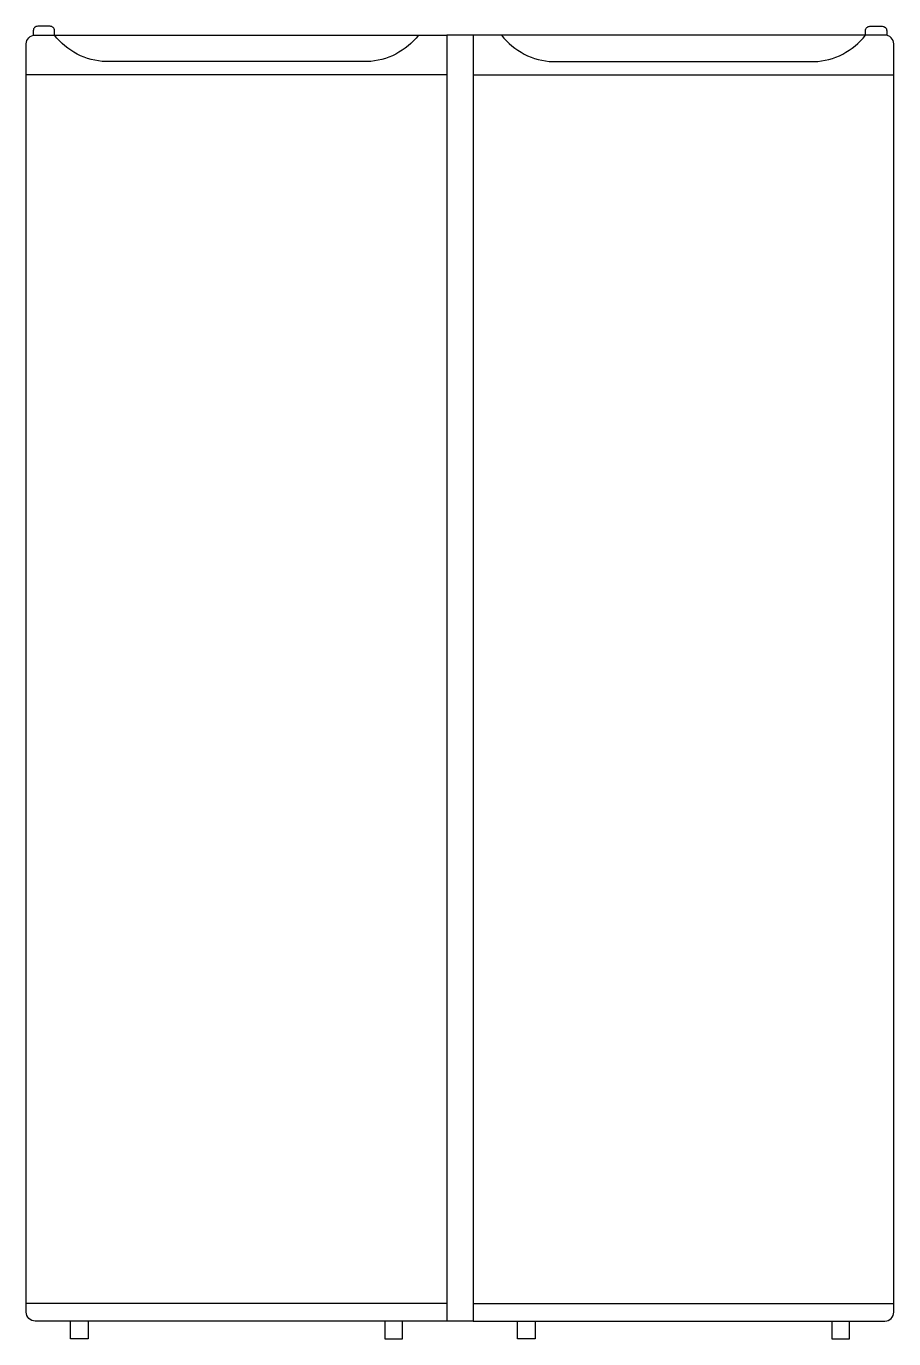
# Model space of a CAD drawing. Header units: millimetres. Extents: x -3060.4 to -3059.42, y 2855.69 to 2857.18.
import ezdxf

# ---------------------------------------------------------------- set-up
doc = ezdxf.new("R2010")
doc.units = ezdxf.units.MM
doc.header["$LTSCALE"] = 10
doc.layers.add('cozinha_freezers', color=2, linetype='Continuous')

msp = doc.modelspace()

# ---------------------------------------------------------------- linework, layer by layer
at = {"layer": 'cozinha_freezers'}
for p, q in [((-3059.8953, 2857.1684), (-3059.9253, 2857.1684)), ((-3059.9253, 2857.1234), (-3060.4013, 2857.1234)), ((-3059.8953, 2857.1234), (-3059.4193, 2857.1234)), ((-3059.9253, 2855.7334), (-3060.4013, 2855.7334)), ((-3059.8953, 2855.7334), (-3059.4193, 2855.7334)), ((-3059.8953, 2855.7134), (-3059.9253, 2855.7134))]:
    msp.add_line(p, q, dxfattribs=at)
for points in [[(-3060.3693, 2857.1684), (-3060.3693, 2857.1734, 0.414214), (-3060.3743, 2857.1784), (-3060.3883, 2857.1784, 0.414214), (-3060.3933, 2857.1734), (-3060.3933, 2857.1682)], [(-3059.4513, 2857.1684), (-3059.4513, 2857.1734, -0.414214), (-3059.4463, 2857.1784), (-3059.4323, 2857.1784, -0.414214), (-3059.4273, 2857.1734), (-3059.4273, 2857.1682)], [(-3059.9573, 2857.1684, -0.221866), (-3060.0156, 2857.1384), (-3060.3111, 2857.1384, -0.221866), (-3060.3694, 2857.1684)], [(-3059.8634, 2857.1684, 0.221866), (-3059.8051, 2857.1384), (-3059.5096, 2857.1384, 0.221866), (-3059.4513, 2857.1684)]]:
    msp.add_lwpolyline(points, format="xyb", dxfattribs=at)
for points in [[(-3060.3913, 2857.1684), (-3059.9253, 2857.1684), (-3059.9253, 2855.7134), (-3060.3913, 2855.7134, -0.414214), (-3060.4013, 2855.7234), (-3060.4013, 2857.1584, -0.414214)], [(-3059.4293, 2857.1684), (-3059.8953, 2857.1684), (-3059.8953, 2855.7134), (-3059.4293, 2855.7134, 0.414214), (-3059.4193, 2855.7234), (-3059.4193, 2857.1584, 0.414214)]]:
    msp.add_lwpolyline(points, format="xyb", close=True, dxfattribs=at)
for points in [[(-3060.3313, 2855.7134), (-3060.3313, 2855.6934), (-3060.3513, 2855.6934), (-3060.3513, 2855.7134)], [(-3059.9953, 2855.7134), (-3059.9953, 2855.6934), (-3059.9753, 2855.6934), (-3059.9753, 2855.7134)], [(-3059.8253, 2855.7134), (-3059.8253, 2855.6934), (-3059.8453, 2855.6934), (-3059.8453, 2855.7134)], [(-3059.4893, 2855.7134), (-3059.4893, 2855.6934), (-3059.4693, 2855.6934), (-3059.4693, 2855.7134)]]:
    msp.add_lwpolyline(points, dxfattribs=at)

doc.saveas('drawing.dxf')
